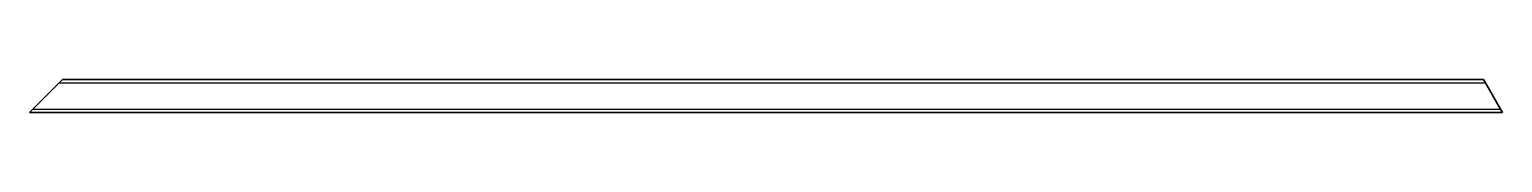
# Model space of a CAD drawing. Header units: inches. Extents: x 0 to 1342, y 0 to 30.
import ezdxf

# ---------------------------------------------------------------- set-up
doc = ezdxf.new("R2010")
doc.units = ezdxf.units.IN
doc.header["$MEASUREMENT"] = 0
doc.layers.add('SIMUMAK Visible (ISO)', color=7, linetype='Continuous', lineweight=35)
doc.layers.add('SIMUMAK Visible Narrow (ISO)', color=7, linetype='Continuous', lineweight=25)

# ---------------------------------------------------------------- blocks, each defined once
blk = doc.blocks.new('DIN 30 x 30 x 2 00000007_Sheet_4_2452B 30x30x2mm')
at = {"layer": 'SIMUMAK Visible (ISO)'}
for p, q in [((-643.9, 12), (-640.9, 15)), ((-640.9, 15), (653.5, 15)), ((653.5, 15), (655.3, 12)), ((-643.9, 12), (-667.9, -12)), ((669.1, -12), (655.3, 12)), ((-670.9, -15), (-667.9, -12)), ((669.1, -12), (670.9, -15)), ((-670.9, -15), (670.9, -15))]:
    blk.add_line(p, q, dxfattribs=at)
at = {"layer": 'SIMUMAK Visible Narrow (ISO)'}
for p, q in [((-643.9, 12), (655.3, 12)), ((-667.9, -12), (669.1, -12))]:
    blk.add_line(p, q, dxfattribs=at)

msp = doc.modelspace()

# ---------------------------------------------------------------- block references
msp.add_blockref('DIN 30 x 30 x 2 00000007_Sheet_4_2452B 30x30x2mm', (670.9, 15))

doc.saveas('drawing.dxf')
